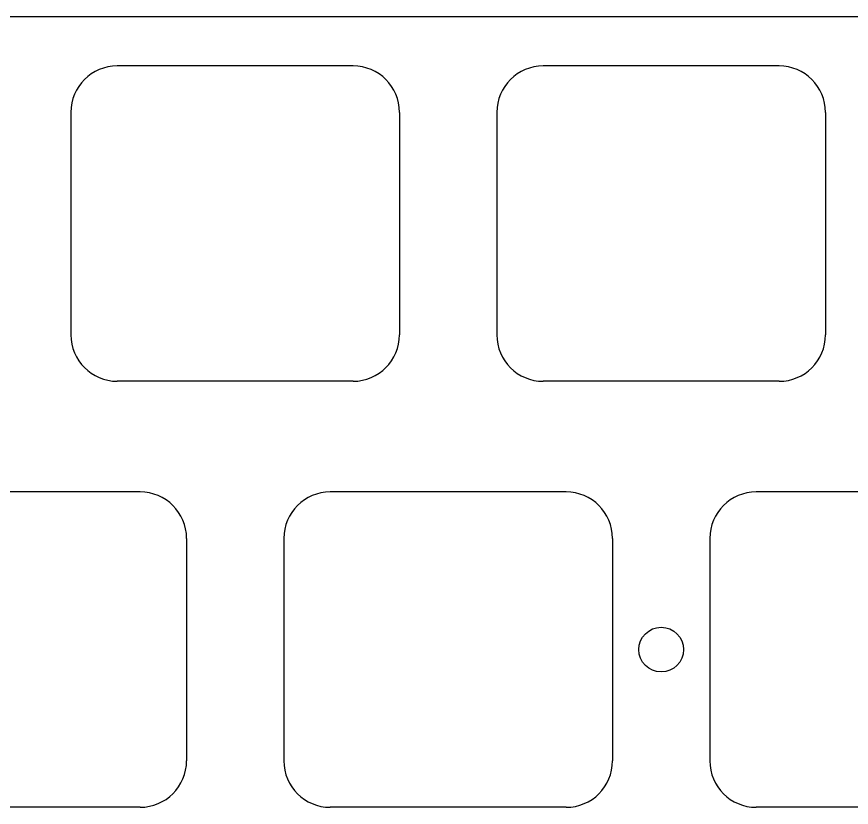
# Model space of a CAD drawing. Header units: millimetres. Extents: x -9 to 276, y -90 to 14.
# Drawn here: x 28.33 to 65.66, y -26.1 to 9.25 of the extents above; entities that cross this region are included whole.
import ezdxf

# ---------------------------------------------------------------- set-up
doc = ezdxf.new("R2010")
doc.units = ezdxf.units.MM
doc.layers.add('BLACK', color=7, linetype='CONTINUOUS')

msp = doc.modelspace()

# ---------------------------------------------------------------- linework, layer by layer
at = {"layer": 'BLACK', "linetype": 'Continuous'}
for p, q in [((37.610159, 9.25), (27.446032, 9.25)), ((44.58554, 9.249998), (37.610159, 9.25)), ((61.326455, 9.249999), (44.58554, 9.249998)), ((62.778473, 9.25), (61.326455, 9.249999)), ((71.490582, 9.25), (62.778473, 9.25)), ((43.37645, 7.04795), (32.826449, 7.04795)), ((62.4279, 7.0459), (51.877899, 7.0459)), ((30.75145, 4.97295), (30.75145, -4.977051)), ((45.45145, 4.97295), (45.45145, -4.97705)), ((49.8029, 4.9709), (49.8029, -4.979101)), ((64.5029, 4.9709), (64.5029, -4.9791)), ((43.37645, -7.05205), (32.82645, -7.05205)), ((62.4279, -7.0541), (51.8779, -7.0541)), ((33.85145, -12.00205), (23.301449, -12.00205)), ((52.9029, -12.0041), (42.352899, -12.0041)), ((71.9529, -12.0041), (61.402899, -12.0041)), ((35.92645, -14.07705), (35.92645, -24.02705)), ((40.2779, -14.0791), (40.2779, -24.029101)), ((54.9779, -14.0791), (54.9779, -24.0291)), ((59.3279, -14.0791), (59.3279, -24.029101)), ((33.85145, -26.10205), (23.30145, -26.10205)), ((52.9029, -26.1041), (42.3529, -26.1041)), ((71.9529, -26.1041), (61.4029, -26.1041))]:
    msp.add_line(p, q, dxfattribs=at)
at = {"layer": 'BLACK'}
msp.add_circle((57.15145, -19.05205), 1, dxfattribs=at)
for centre, radius, start, end in [((32.826454, 4.972946), 2.075004, 90.0001381, 179.9998896), ((43.37645, 4.97295), 2.075, 0, 90), ((51.877904, 4.970896), 2.075004, 90.0001381, 179.9998896), ((62.4279, 4.9709), 2.075, 0, 90), ((32.826452, -4.977048), 2.075002, 180.0000828, 269.9999448), ((43.37645, -4.97705), 2.075, 270, 0), ((51.877902, -4.979098), 2.075002, 180.0000828, 269.9999448), ((62.4279, -4.9791), 2.075, 270, 0), ((33.85145, -14.07705), 2.075, 0, 90), ((42.352904, -14.079104), 2.075004, 90.0001381, 179.9998896), ((52.9029, -14.0791), 2.075, 0, 90), ((61.402904, -14.079104), 2.075004, 90.0001381, 179.9998896), ((33.85145, -24.02705), 2.075, 270, 0), ((42.352902, -24.029098), 2.075002, 180.0000828, 269.9999448), ((52.9029, -24.0291), 2.075, 270, 0), ((61.402902, -24.029098), 2.075002, 180.0000828, 269.9999448)]:
    msp.add_arc(centre, radius, start, end, dxfattribs=at)

doc.saveas('drawing.dxf')
